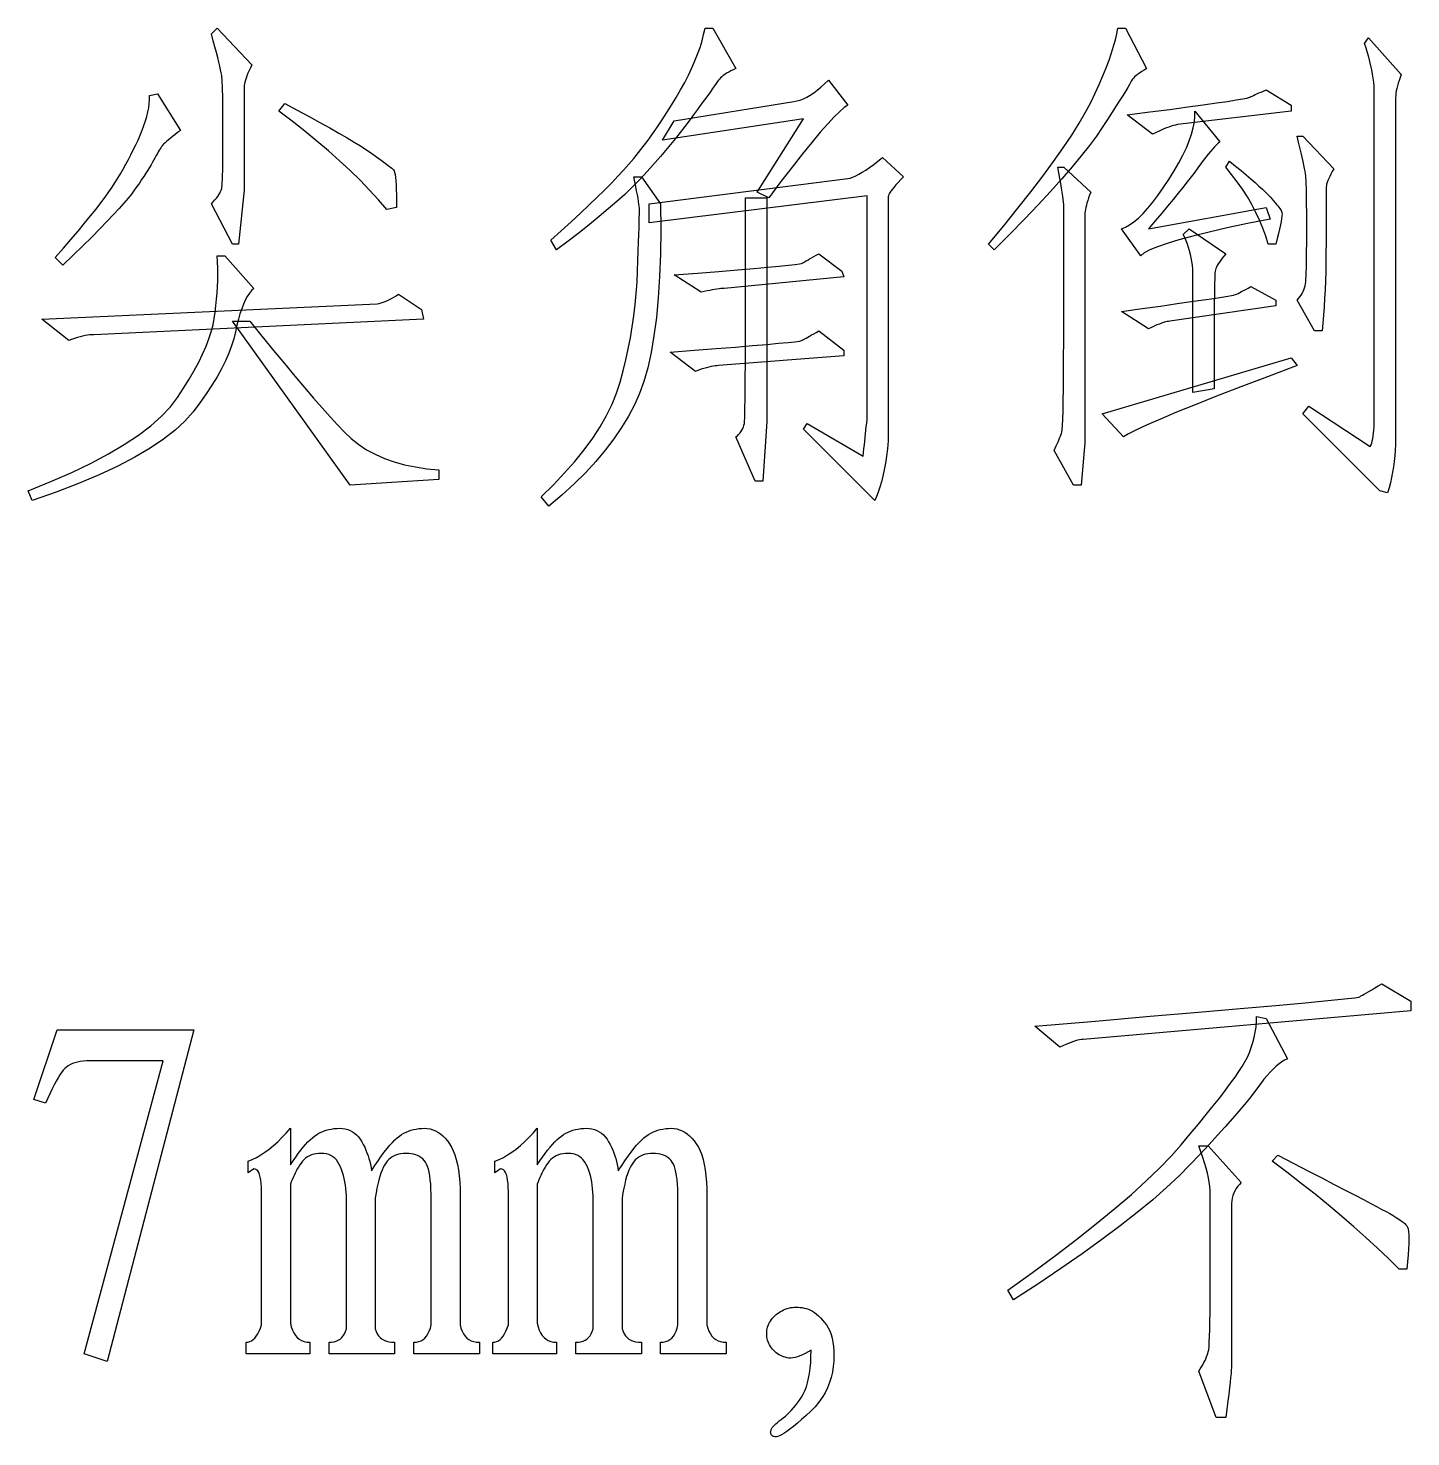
# Model space of a CAD drawing. Extents: x 0 to 420, y 0 to 297.
# Drawn here: x 297.49 to 310.1, y 127.75 to 140.6 of the extents above; entities that cross this region are included whole.
import ezdxf

# ---------------------------------------------------------------- set-up
doc = ezdxf.new("R2010")
doc.units = 0

msp = doc.modelspace()

# ---------------------------------------------------------------- linework, layer by layer
at = {"color": 7, "lineweight": 25}
for points in [[(299.164, 138.996), (299.18, 139.014), (299.196, 139.03), (299.209, 139.047), (299.221, 139.062), (299.232, 139.078), (299.241, 139.092), (299.248, 139.106), (299.254, 139.12), (299.258, 139.133), (299.26, 139.146), (299.262, 139.162), (299.263, 139.185), (299.265, 139.216), (299.266, 139.254), (299.267, 139.3), (299.268, 139.353), (299.268, 139.413), (299.269, 139.48), (299.269, 139.556), (299.269, 139.638), (299.269, 139.721), (299.269, 139.796), (299.268, 139.865), (299.268, 139.926), (299.267, 139.981), (299.266, 140.028), (299.265, 140.069), (299.263, 140.102), (299.262, 140.128), (299.26, 140.148), (299.258, 140.166), (299.254, 140.189), (299.248, 140.217), (299.241, 140.249), (299.232, 140.286), (299.221, 140.328), (299.209, 140.375), (299.196, 140.426), (299.18, 140.482), (299.164, 140.543), (299.216, 140.596), (299.533, 140.262), (299.519, 140.235), (299.507, 140.209), (299.497, 140.185), (299.488, 140.162), (299.48, 140.141), (299.474, 140.122), (299.469, 140.104), (299.465, 140.088), (299.463, 140.073), (299.462, 140.06), (299.462, 140.039), (299.462, 140.003), (299.462, 139.949), (299.462, 139.88), (299.462, 139.794), (299.462, 139.692), (299.462, 139.573), (299.462, 139.438), (299.462, 139.287), (299.462, 139.119), (299.41, 138.627), (299.357, 138.627)], [(302.31, 138.574), (302.257, 138.662), (302.353, 138.748), (302.443, 138.831), (302.528, 138.909), (302.607, 138.984), (302.681, 139.056), (302.75, 139.123), (302.813, 139.187), (302.87, 139.247), (302.923, 139.304), (302.969, 139.357), (303.013, 139.409), (303.057, 139.463), (303.1, 139.518), (303.144, 139.576), (303.187, 139.636), (303.23, 139.697), (303.273, 139.761), (303.315, 139.826), (303.358, 139.894), (303.4, 139.963), (303.44, 140.033), (303.478, 140.101), (303.512, 140.168), (303.543, 140.233), (303.571, 140.297), (303.596, 140.36), (303.618, 140.421), (303.636, 140.481), (303.651, 140.539), (303.664, 140.596), (303.734, 140.596), (303.945, 140.227), (303.921, 140.216), (303.899, 140.206), (303.879, 140.195), (303.86, 140.185), (303.844, 140.174), (303.829, 140.164), (303.816, 140.153), (303.804, 140.142), (303.795, 140.132), (303.787, 140.121), (303.778, 140.109), (303.766, 140.092), (303.751, 140.071), (303.733, 140.045), (303.712, 140.016), (303.688, 139.982), (303.66, 139.944), (303.629, 139.902), (303.595, 139.856), (303.558, 139.805), (303.519, 139.752), (303.478, 139.699), (303.437, 139.645), (303.394, 139.591), (303.349, 139.537), (303.304, 139.482), (303.257, 139.427), (303.209, 139.372), (303.16, 139.316), (303.11, 139.26), (303.056, 139.203), (302.996, 139.143), (302.931, 139.08), (302.86, 139.015), (302.782, 138.948), (302.7, 138.878), (302.611, 138.806), (302.516, 138.731), (302.416, 138.654)], [(307.689, 140.227), (307.665, 140.213), (307.644, 140.2), (307.625, 140.187), (307.607, 140.175), (307.592, 140.163), (307.579, 140.152), (307.568, 140.141), (307.56, 140.131), (307.553, 140.122), (307.548, 140.113), (307.543, 140.1), (307.532, 140.082), (307.517, 140.056), (307.498, 140.024), (307.474, 139.985), (307.445, 139.94), (307.412, 139.887), (307.374, 139.829), (307.332, 139.763), (307.285, 139.691), (307.231, 139.612), (307.167, 139.525), (307.093, 139.432), (307.009, 139.331), (306.916, 139.223), (306.812, 139.107), (306.699, 138.985), (306.576, 138.855), (306.443, 138.719), (306.3, 138.574), (306.248, 138.627), (306.387, 138.795), (306.515, 138.955), (306.634, 139.105), (306.743, 139.247), (306.841, 139.381), (306.929, 139.506), (307.007, 139.622), (307.074, 139.73), (307.132, 139.829), (307.179, 139.919), (307.22, 140.004), (307.257, 140.084), (307.29, 140.161), (307.32, 140.234), (307.346, 140.304), (307.369, 140.37), (307.388, 140.432), (307.404, 140.49), (307.417, 140.545), (307.425, 140.596), (307.496, 140.596)], [(309.728, 136.782), (309.735, 136.797), (309.741, 136.814), (309.746, 136.833), (309.751, 136.855), (309.754, 136.878), (309.758, 136.904), (309.76, 136.932), (309.762, 136.962), (309.763, 136.994), (309.763, 137.028), (309.763, 140.069), (309.759, 140.104), (309.754, 140.14), (309.748, 140.177), (309.741, 140.215), (309.732, 140.253), (309.723, 140.292), (309.713, 140.332), (309.701, 140.372), (309.689, 140.414), (309.675, 140.455), (309.71, 140.508), (310.009, 140.174), (309.999, 140.146), (309.99, 140.12), (309.982, 140.094), (309.976, 140.07), (309.97, 140.047), (309.965, 140.024), (309.961, 140.003), (309.959, 139.983), (309.957, 139.964), (309.957, 139.946), (309.957, 139.899), (309.957, 139.794), (309.957, 139.63), (309.957, 139.408), (309.957, 139.128), (309.957, 138.79), (309.957, 138.393), (309.957, 137.937), (309.957, 137.424), (309.957, 136.852), (309.956, 136.799), (309.954, 136.748), (309.95, 136.697), (309.945, 136.647), (309.939, 136.597), (309.931, 136.548), (309.922, 136.5), (309.912, 136.452), (309.9, 136.406), (309.886, 136.36), (309.816, 136.377), (309.113, 137.08), (309.166, 137.151)], [(304.138, 139.102), (304.56, 139.77), (303.277, 139.576), (303.382, 139.752), (304.472, 139.928), (304.501, 139.933), (304.53, 139.941), (304.56, 139.953), (304.59, 139.967), (304.622, 139.985), (304.654, 140.006), (304.686, 140.03), (304.72, 140.057), (304.754, 140.088), (304.789, 140.121), (304.964, 139.893), (304.932, 139.872), (304.891, 139.837), (304.84, 139.787), (304.782, 139.724), (304.714, 139.647), (304.637, 139.555), (304.552, 139.45), (304.458, 139.33), (304.355, 139.197), (304.244, 139.049)], [(298.496, 139.576), (298.516, 139.622), (298.534, 139.666), (298.549, 139.709), (298.563, 139.751), (298.575, 139.792), (298.584, 139.832), (298.592, 139.871), (298.597, 139.908), (298.6, 139.945), (298.601, 139.981), (298.671, 139.998), (298.882, 139.664), (298.855, 139.644), (298.831, 139.625), (298.808, 139.607), (298.788, 139.591), (298.77, 139.576), (298.755, 139.563), (298.741, 139.551), (298.73, 139.541), (298.722, 139.531), (298.715, 139.524), (298.71, 139.516), (298.703, 139.506), (298.696, 139.495), (298.689, 139.483), (298.68, 139.469), (298.671, 139.453), (298.661, 139.436), (298.651, 139.417), (298.639, 139.396), (298.627, 139.374), (298.614, 139.351), (298.6, 139.326), (298.584, 139.3), (298.567, 139.273), (298.548, 139.245), (298.528, 139.215), (298.507, 139.184), (298.484, 139.152), (298.46, 139.119), (298.434, 139.084), (298.404, 139.046), (298.367, 139.002), (298.323, 138.952), (298.271, 138.896), (298.212, 138.834), (298.146, 138.766), (298.073, 138.692), (297.993, 138.612), (297.905, 138.526), (297.81, 138.434), (297.74, 138.504), (297.815, 138.59), (297.884, 138.67), (297.949, 138.746), (298.008, 138.818), (298.063, 138.884), (298.112, 138.946), (298.156, 139.003), (298.195, 139.055), (298.229, 139.103), (298.258, 139.146), (298.284, 139.186), (298.31, 139.228), (298.335, 139.269), (298.36, 139.312), (298.384, 139.355), (298.407, 139.398), (298.43, 139.442), (298.452, 139.486), (298.474, 139.531)], [(309.007, 139.84), (307.97, 139.717), (307.952, 139.713), (307.933, 139.708), (307.913, 139.702), (307.891, 139.695), (307.869, 139.686), (307.846, 139.677), (307.821, 139.667), (307.796, 139.655), (307.769, 139.643), (307.742, 139.629), (307.513, 139.805), (307.717, 139.832), (307.901, 139.856), (308.063, 139.878), (308.205, 139.898), (308.326, 139.915), (308.427, 139.929), (308.506, 139.942), (308.565, 139.951), (308.603, 139.958), (308.621, 139.963), (308.629, 139.967), (308.638, 139.972), (308.65, 139.977), (308.663, 139.983), (308.678, 139.99), (308.694, 139.997), (308.713, 140.005), (308.733, 140.014), (308.755, 140.023), (308.779, 140.033), (309.007, 139.893)], [(300.763, 138.944), (300.687, 139.032), (300.606, 139.12), (300.52, 139.209), (300.428, 139.298), (300.333, 139.387), (300.232, 139.477), (300.126, 139.567), (300.015, 139.658), (299.899, 139.749), (299.779, 139.84), (299.832, 139.91), (299.947, 139.849), (300.054, 139.791), (300.153, 139.737), (300.244, 139.687), (300.326, 139.64), (300.4, 139.597), (300.466, 139.558), (300.523, 139.522), (300.573, 139.49), (300.614, 139.462), (300.649, 139.437), (300.681, 139.414), (300.71, 139.393), (300.736, 139.374), (300.759, 139.357), (300.778, 139.342), (300.795, 139.329), (300.808, 139.319), (300.818, 139.31), (300.825, 139.304), (300.83, 139.296), (300.834, 139.282), (300.838, 139.262), (300.842, 139.236), (300.844, 139.205), (300.847, 139.168), (300.849, 139.125), (300.85, 139.076), (300.851, 139.022), (300.851, 138.961)], [(308.155, 139.322), (308.127, 139.283), (308.095, 139.24), (308.059, 139.194), (308.02, 139.144), (307.977, 139.091), (307.93, 139.034), (307.88, 138.973), (307.826, 138.908), (307.768, 138.84), (307.707, 138.768), (308.779, 138.961), (308.814, 138.856), (308.609, 138.814), (308.424, 138.775), (308.258, 138.737), (308.111, 138.701), (307.983, 138.667), (307.875, 138.634), (307.787, 138.604), (307.717, 138.574), (307.667, 138.547), (307.636, 138.522), (307.46, 138.768), (307.496, 138.782), (307.534, 138.803), (307.573, 138.83), (307.614, 138.865), (307.656, 138.906), (307.7, 138.955), (307.745, 139.01), (307.792, 139.072), (307.841, 139.14), (307.891, 139.216), (307.939, 139.294), (307.982, 139.368), (308.02, 139.438), (308.051, 139.506), (308.078, 139.57), (308.099, 139.631), (308.114, 139.688), (308.125, 139.742), (308.129, 139.793), (308.128, 139.84), (308.357, 139.559), (308.342, 139.547), (308.326, 139.533), (308.309, 139.515), (308.291, 139.496), (308.271, 139.473), (308.25, 139.448), (308.228, 139.42), (308.205, 139.39), (308.181, 139.357)], [(309.06, 138.117), (309.073, 138.132), (309.086, 138.147), (309.097, 138.162), (309.106, 138.178), (309.115, 138.194), (309.122, 138.211), (309.128, 138.229), (309.133, 138.247), (309.137, 138.265), (309.139, 138.284), (309.141, 138.307), (309.142, 138.335), (309.144, 138.369), (309.145, 138.41), (309.146, 138.456), (309.147, 138.508), (309.147, 138.566), (309.148, 138.63), (309.148, 138.701), (309.148, 138.777), (309.148, 138.853), (309.148, 138.922), (309.147, 138.985), (309.147, 139.042), (309.146, 139.093), (309.145, 139.137), (309.144, 139.175), (309.142, 139.207), (309.141, 139.232), (309.139, 139.251), (309.137, 139.269), (309.133, 139.291), (309.128, 139.317), (309.122, 139.347), (309.115, 139.381), (309.106, 139.419), (309.097, 139.461), (309.086, 139.507), (309.073, 139.557), (309.06, 139.612), (309.113, 139.612), (309.394, 139.313), (309.381, 139.289), (309.369, 139.266), (309.358, 139.245), (309.349, 139.226), (309.341, 139.207), (309.335, 139.19), (309.33, 139.175), (309.327, 139.161), (309.324, 139.148), (309.324, 139.137), (309.324, 139.122), (309.324, 139.1), (309.324, 139.07), (309.324, 139.032), (309.324, 138.985), (309.324, 138.931), (309.324, 138.869), (309.324, 138.799), (309.324, 138.722), (309.324, 138.636), (309.323, 138.547), (309.322, 138.461), (309.321, 138.376), (309.318, 138.293), (309.315, 138.212), (309.311, 138.133), (309.307, 138.056), (309.301, 137.981), (309.295, 137.907), (309.289, 137.836), (309.218, 137.836)], [(305.105, 136.694), (305.108, 136.729), (305.112, 136.763), (305.116, 136.798), (305.119, 136.831), (305.123, 136.865), (305.126, 136.898), (305.13, 136.931), (305.133, 136.964), (305.137, 136.996), (305.14, 137.028), (305.14, 139.067), (303.154, 138.821), (303.154, 138.996), (304.964, 139.225), (304.987, 139.23), (305.011, 139.238), (305.037, 139.25), (305.066, 139.264), (305.096, 139.282), (305.129, 139.303), (305.164, 139.327), (305.201, 139.354), (305.24, 139.385), (305.281, 139.418), (305.474, 139.242), (305.447, 139.215), (305.423, 139.19), (305.402, 139.167), (305.384, 139.145), (305.369, 139.126), (305.356, 139.109), (305.346, 139.093), (305.339, 139.079), (305.335, 139.068), (305.333, 139.058), (305.333, 139.028), (305.333, 138.955), (305.333, 138.839), (305.333, 138.681), (305.333, 138.48), (305.333, 138.236), (305.333, 137.95), (305.333, 137.621), (305.333, 137.249), (305.333, 136.834), (305.326, 136.762), (305.317, 136.694), (305.308, 136.63), (305.297, 136.57), (305.285, 136.513), (305.272, 136.461), (305.258, 136.412), (305.243, 136.367), (305.228, 136.326), (305.21, 136.289), (304.56, 136.94), (304.595, 136.992)], [(308.796, 138.627), (308.774, 138.701), (308.747, 138.773), (308.717, 138.846), (308.684, 138.917), (308.647, 138.988), (308.607, 139.058), (308.563, 139.127), (308.515, 139.195), (308.464, 139.263), (308.41, 139.33), (308.445, 139.383), (308.499, 139.339), (308.55, 139.297), (308.596, 139.258), (308.639, 139.221), (308.678, 139.188), (308.713, 139.156), (308.744, 139.128), (308.771, 139.102), (308.794, 139.079), (308.814, 139.058), (308.831, 139.039), (308.846, 139.022), (308.86, 139.005), (308.873, 138.99), (308.884, 138.977), (308.894, 138.964), (308.903, 138.953), (308.91, 138.943), (308.915, 138.934), (308.919, 138.926), (308.922, 138.917), (308.923, 138.903), (308.922, 138.884), (308.919, 138.861), (308.915, 138.834), (308.909, 138.802), (308.901, 138.765), (308.891, 138.724), (308.88, 138.678), (308.867, 138.627)], [(302.89, 137.37), (302.917, 137.471), (302.941, 137.571), (302.963, 137.672), (302.983, 137.773), (303, 137.874), (303.015, 137.975), (303.027, 138.076), (303.036, 138.178), (303.044, 138.279), (303.048, 138.381), (303.052, 138.479), (303.055, 138.567), (303.057, 138.646), (303.06, 138.716), (303.062, 138.777), (303.063, 138.828), (303.064, 138.871), (303.065, 138.904), (303.066, 138.929), (303.066, 138.944), (303.065, 138.956), (303.064, 138.972), (303.061, 138.993), (303.057, 139.017), (303.053, 139.045), (303.047, 139.077), (303.04, 139.112), (303.032, 139.152), (303.023, 139.195), (303.013, 139.242), (303.083, 139.242), (303.259, 138.996), (303.26, 138.761), (303.257, 138.539), (303.249, 138.331), (303.237, 138.137), (303.22, 137.957), (303.198, 137.791), (303.172, 137.639), (303.141, 137.5), (303.106, 137.376), (303.066, 137.265), (303.02, 137.161), (302.965, 137.058), (302.903, 136.955), (302.832, 136.851), (302.754, 136.749), (302.667, 136.646), (302.573, 136.543), (302.47, 136.441), (302.359, 136.339), (302.24, 136.237), (302.169, 136.324), (302.281, 136.433), (302.384, 136.541), (302.478, 136.647), (302.563, 136.753), (302.64, 136.858), (302.707, 136.963), (302.766, 137.066), (302.816, 137.168), (302.858, 137.27)], [(306.845, 136.746), (306.855, 136.767), (306.865, 136.787), (306.874, 136.806), (306.882, 136.824), (306.889, 136.841), (306.896, 136.857), (306.902, 136.872), (306.907, 136.887), (306.912, 136.901), (306.916, 136.913), (306.919, 136.935), (306.922, 136.974), (306.924, 137.031), (306.927, 137.106), (306.929, 137.199), (306.93, 137.31), (306.932, 137.439), (306.932, 137.586), (306.933, 137.75), (306.933, 137.933), (306.933, 138.116), (306.933, 138.281), (306.933, 138.429), (306.933, 138.559), (306.933, 138.671), (306.933, 138.766), (306.933, 138.843), (306.933, 138.903), (306.933, 138.945), (306.933, 138.97), (306.933, 138.988), (306.931, 139.01), (306.928, 139.036), (306.925, 139.066), (306.92, 139.1), (306.914, 139.138), (306.907, 139.18), (306.899, 139.226), (306.89, 139.276), (306.88, 139.33), (306.933, 139.33), (307.179, 139.102), (307.169, 139.075), (307.16, 139.049), (307.152, 139.025), (307.145, 139.002), (307.14, 138.981), (307.135, 138.962), (307.131, 138.944), (307.129, 138.927), (307.127, 138.913), (307.126, 138.9), (307.126, 138.868), (307.126, 138.797), (307.126, 138.686), (307.126, 138.537), (307.126, 138.348), (307.126, 138.12), (307.126, 137.853), (307.126, 137.547), (307.126, 137.201), (307.126, 136.817), (307.091, 136.43), (307.021, 136.43)], [(303.945, 136.869), (303.958, 136.88), (303.97, 136.892), (303.981, 136.904), (303.991, 136.917), (304, 136.931), (304.007, 136.945), (304.013, 136.96), (304.018, 136.976), (304.022, 136.993), (304.024, 137.01), (304.026, 137.046), (304.027, 137.12), (304.028, 137.23), (304.03, 137.378), (304.031, 137.564), (304.031, 137.786), (304.032, 138.046), (304.032, 138.343), (304.033, 138.678), (304.033, 139.049), (304.226, 139.049), (304.226, 137.01), (304.191, 136.465), (304.121, 136.465)], [(308.41, 138.539), (308.393, 138.519), (308.378, 138.499), (308.364, 138.481), (308.352, 138.463), (308.342, 138.447), (308.333, 138.432), (308.325, 138.418), (308.32, 138.404), (308.316, 138.392), (308.313, 138.381), (308.311, 138.361), (308.31, 138.321), (308.309, 138.262), (308.307, 138.184), (308.306, 138.087), (308.306, 137.97), (308.305, 137.834), (308.305, 137.678), (308.304, 137.503), (308.304, 137.309), (308.111, 137.274), (308.111, 138.399), (308.107, 138.434), (308.102, 138.468), (308.096, 138.501), (308.088, 138.534), (308.08, 138.566), (308.071, 138.597), (308.06, 138.628), (308.049, 138.657), (308.036, 138.687), (308.023, 138.715), (308.076, 138.768)], [(297.529, 136.289), (297.494, 136.377), (297.7, 136.462), (297.891, 136.546), (298.067, 136.631), (298.226, 136.716), (298.37, 136.801), (298.499, 136.887), (298.612, 136.972), (298.709, 137.058), (298.79, 137.144), (298.856, 137.23), (298.911, 137.314), (298.962, 137.396), (299.008, 137.476), (299.049, 137.552), (299.084, 137.625), (299.115, 137.696), (299.141, 137.764), (299.163, 137.829), (299.179, 137.891), (299.19, 137.95), (299.198, 138.008), (299.205, 138.066), (299.211, 138.124), (299.215, 138.181), (299.219, 138.238), (299.221, 138.295), (299.221, 138.352), (299.221, 138.409), (299.219, 138.465), (299.216, 138.522), (299.287, 138.522), (299.55, 138.223), (299.53, 138.203), (299.51, 138.179), (299.491, 138.15), (299.473, 138.117), (299.456, 138.08), (299.44, 138.038), (299.424, 137.992), (299.41, 137.942), (299.396, 137.887), (299.383, 137.827), (299.368, 137.765), (299.348, 137.7), (299.323, 137.633), (299.292, 137.563), (299.256, 137.491), (299.215, 137.417), (299.168, 137.341), (299.116, 137.262), (299.059, 137.181), (298.997, 137.098), (298.923, 137.014), (298.834, 136.931), (298.728, 136.848), (298.606, 136.766), (298.467, 136.685), (298.312, 136.604), (298.141, 136.525), (297.953, 136.445), (297.749, 136.367)], [(303.382, 138.346), (303.596, 138.363), (303.789, 138.378), (303.959, 138.392), (304.108, 138.405), (304.235, 138.416), (304.34, 138.426), (304.423, 138.435), (304.485, 138.442), (304.525, 138.447), (304.542, 138.451), (304.55, 138.455), (304.56, 138.461), (304.571, 138.467), (304.585, 138.474), (304.6, 138.482), (304.616, 138.492), (304.635, 138.502), (304.655, 138.513), (304.677, 138.526), (304.701, 138.539), (304.912, 138.381), (304.929, 138.328), (303.839, 138.223), (303.825, 138.223), (303.808, 138.222), (303.791, 138.22), (303.772, 138.217), (303.751, 138.214), (303.73, 138.21), (303.706, 138.206), (303.682, 138.2), (303.656, 138.194), (303.628, 138.188)], [(308.867, 138.117), (308.867, 138.065), (307.9, 137.924), (307.888, 137.923), (307.875, 137.921), (307.86, 137.918), (307.844, 137.913), (307.825, 137.907), (307.805, 137.899), (307.783, 137.89), (307.759, 137.879), (307.734, 137.867), (307.707, 137.854), (307.46, 138.012), (307.648, 138.039), (307.816, 138.063), (307.966, 138.085), (308.096, 138.103), (308.208, 138.12), (308.3, 138.133), (308.373, 138.144), (308.428, 138.153), (308.463, 138.158), (308.48, 138.161), (308.488, 138.164), (308.498, 138.167), (308.509, 138.172), (308.522, 138.178), (308.537, 138.186), (308.554, 138.194), (308.572, 138.204), (308.592, 138.215), (308.614, 138.227), (308.638, 138.241)], [(300.869, 138.17), (301.08, 138.03), (301.097, 137.942), (298.091, 137.801), (298.073, 137.801), (298.054, 137.799), (298.034, 137.796), (298.013, 137.793), (297.99, 137.788), (297.967, 137.782), (297.942, 137.775), (297.917, 137.767), (297.89, 137.758), (297.863, 137.748), (297.617, 137.942), (300.675, 138.082), (300.693, 138.086), (300.711, 138.091), (300.73, 138.098), (300.748, 138.105), (300.768, 138.113), (300.787, 138.122), (300.807, 138.133), (300.827, 138.144), (300.848, 138.157)], [(301.238, 136.571), (301.238, 136.483), (300.429, 136.43), (299.357, 137.924), (299.515, 137.924), (299.625, 137.787), (299.73, 137.659), (299.829, 137.538), (299.923, 137.425), (300.012, 137.32), (300.095, 137.223), (300.173, 137.134), (300.246, 137.052), (300.314, 136.979), (300.376, 136.913), (300.439, 136.855), (300.507, 136.801), (300.579, 136.753), (300.658, 136.711), (300.741, 136.674), (300.83, 136.642), (300.924, 136.616), (301.023, 136.596), (301.128, 136.58)], [(303.347, 137.643), (303.568, 137.66), (303.766, 137.675), (303.942, 137.689), (304.095, 137.702), (304.226, 137.713), (304.334, 137.723), (304.42, 137.731), (304.483, 137.738), (304.524, 137.744), (304.542, 137.748), (304.55, 137.752), (304.56, 137.757), (304.571, 137.764), (304.585, 137.771), (304.6, 137.779), (304.616, 137.788), (304.635, 137.799), (304.655, 137.81), (304.677, 137.823), (304.701, 137.836), (304.929, 137.66), (304.929, 137.608), (303.787, 137.52), (303.772, 137.519), (303.756, 137.518), (303.738, 137.515), (303.719, 137.511), (303.699, 137.507), (303.677, 137.501), (303.654, 137.494), (303.629, 137.486), (303.603, 137.477), (303.576, 137.467)], [(307.478, 136.869), (307.285, 137.08), (309.007, 137.59), (309.06, 137.52), (308.791, 137.418), (308.547, 137.325), (308.327, 137.24), (308.132, 137.163), (307.961, 137.094), (307.816, 137.033), (307.694, 136.98), (307.598, 136.935), (307.525, 136.898)], [(310.097, 131.727), (310.097, 131.639), (307.109, 131.375), (307.094, 131.375), (307.078, 131.372), (307.06, 131.369), (307.041, 131.364), (307.021, 131.358), (306.999, 131.35), (306.976, 131.341), (306.951, 131.33), (306.925, 131.318), (306.898, 131.305), (306.669, 131.498), (307.224, 131.545), (307.721, 131.588), (308.161, 131.625), (308.543, 131.659), (308.867, 131.687), (309.133, 131.711), (309.342, 131.731), (309.493, 131.746), (309.587, 131.756), (309.623, 131.762), (309.631, 131.766), (309.642, 131.773), (309.656, 131.78), (309.673, 131.79), (309.693, 131.802), (309.715, 131.815), (309.741, 131.83), (309.769, 131.846), (309.8, 131.865), (309.833, 131.885)], [(308.084, 130.233), (307.985, 130.132), (307.871, 130.026), (307.744, 129.915), (307.604, 129.8), (307.449, 129.679), (307.282, 129.553), (307.101, 129.423), (306.906, 129.288), (306.698, 129.147), (306.476, 129.002), (306.423, 129.09), (306.648, 129.252), (306.858, 129.408), (307.053, 129.557), (307.233, 129.699), (307.399, 129.835), (307.55, 129.964), (307.686, 130.087), (307.807, 130.204), (307.914, 130.314), (308.005, 130.417), (308.087, 130.515), (308.163, 130.606), (308.232, 130.692), (308.296, 130.772), (308.355, 130.846), (308.407, 130.914), (308.454, 130.977), (308.495, 131.033), (308.53, 131.084), (308.559, 131.129), (308.584, 131.172), (308.607, 131.215), (308.626, 131.259), (308.643, 131.304), (308.658, 131.349), (308.67, 131.395), (308.679, 131.442), (308.686, 131.489), (308.69, 131.537), (308.691, 131.586), (308.779, 131.569), (308.972, 131.199), (308.947, 131.187), (308.922, 131.172), (308.896, 131.154), (308.87, 131.132), (308.843, 131.107), (308.815, 131.079), (308.787, 131.048), (308.758, 131.014), (308.729, 130.976), (308.7, 130.936), (308.667, 130.891), (308.627, 130.84), (308.582, 130.784), (308.53, 130.722), (308.471, 130.655), (308.406, 130.581), (308.335, 130.503), (308.258, 130.418), (308.174, 130.328)], [(298.056, 131.182), (298.025, 131.181), (297.996, 131.179), (297.969, 131.176), (297.944, 131.171), (297.92, 131.164), (297.898, 131.157), (297.878, 131.147), (297.859, 131.137), (297.843, 131.125), (297.828, 131.112), (297.813, 131.096), (297.798, 131.076), (297.782, 131.054), (297.766, 131.027), (297.749, 130.997), (297.731, 130.964), (297.712, 130.927), (297.693, 130.887), (297.673, 130.843), (297.652, 130.795), (297.546, 130.83), (297.757, 131.463), (299.005, 131.463), (298.214, 128.44), (298.003, 128.51), (298.724, 131.182)], [(299.981, 130.25), (299.969, 130.233), (299.957, 130.214), (299.946, 130.196), (299.936, 130.177), (299.926, 130.158), (299.917, 130.138), (299.908, 130.119), (299.899, 130.098), (299.892, 130.078), (299.884, 130.057), (299.884, 128.791), (299.892, 128.758), (299.903, 128.728), (299.915, 128.702), (299.929, 128.679), (299.946, 128.659), (299.964, 128.644), (299.985, 128.631), (300.008, 128.623), (300.033, 128.617), (300.06, 128.616), (300.06, 128.51), (299.48, 128.51), (299.48, 128.616), (299.497, 128.617), (299.514, 128.622), (299.53, 128.63), (299.545, 128.641), (299.559, 128.655), (299.573, 128.672), (299.586, 128.693), (299.598, 128.717), (299.61, 128.744), (299.621, 128.774), (299.621, 129.987), (299.62, 130.027), (299.618, 130.063), (299.614, 130.094), (299.609, 130.122), (299.603, 130.145), (299.595, 130.164), (299.586, 130.179), (299.576, 130.189), (299.564, 130.195), (299.55, 130.198), (299.498, 130.162), (299.498, 130.268), (299.536, 130.283), (299.575, 130.302), (299.614, 130.324), (299.652, 130.349), (299.691, 130.378), (299.73, 130.409), (299.768, 130.444), (299.807, 130.482), (299.846, 130.523), (299.884, 130.567), (299.884, 130.233), (299.909, 130.27), (299.932, 130.305), (299.956, 130.338), (299.978, 130.368), (300.001, 130.395), (300.022, 130.42), (300.044, 130.443), (300.064, 130.463), (300.084, 130.481), (300.104, 130.496), (300.124, 130.51), (300.144, 130.522), (300.165, 130.532), (300.187, 130.541), (300.209, 130.549), (300.233, 130.555), (300.257, 130.56), (300.281, 130.564), (300.307, 130.566), (300.333, 130.567), (300.358, 130.565), (300.383, 130.562), (300.406, 130.556), (300.428, 130.547), (300.449, 130.536), (300.469, 130.522), (300.487, 130.506), (300.504, 130.488), (300.52, 130.467), (300.535, 130.444), (300.548, 130.419), (300.561, 130.394), (300.572, 130.368), (300.582, 130.342), (300.592, 130.316), (300.6, 130.29), (300.607, 130.263), (300.613, 130.236), (300.619, 130.208), (300.623, 130.18), (300.654, 130.227), (300.683, 130.271), (300.712, 130.312), (300.739, 130.349), (300.765, 130.382), (300.79, 130.412), (300.814, 130.438), (300.836, 130.461), (300.857, 130.481), (300.877, 130.496), (300.897, 130.51), (300.918, 130.522), (300.939, 130.532), (300.96, 130.541), (300.983, 130.549), (301.006, 130.555), (301.03, 130.56), (301.055, 130.564), (301.08, 130.566), (301.106, 130.567), (301.132, 130.565), (301.157, 130.561), (301.182, 130.554), (301.206, 130.544), (301.229, 130.532), (301.251, 130.516), (301.273, 130.498), (301.294, 130.477), (301.315, 130.453), (301.334, 130.426), (301.353, 130.396), (301.369, 130.362), (301.384, 130.324), (301.396, 130.283), (301.407, 130.237), (301.416, 130.188), (301.422, 130.134), (301.427, 130.077), (301.43, 130.016), (301.431, 129.951), (301.431, 128.774), (301.439, 128.744), (301.449, 128.717), (301.462, 128.693), (301.476, 128.672), (301.493, 128.655), (301.511, 128.641), (301.532, 128.63), (301.555, 128.622), (301.58, 128.617), (301.607, 128.616), (301.607, 128.51), (301.009, 128.51), (301.009, 128.616), (301.033, 128.617), (301.055, 128.622), (301.075, 128.63), (301.094, 128.641), (301.11, 128.655), (301.125, 128.672), (301.138, 128.693), (301.15, 128.717), (301.16, 128.744), (301.167, 128.774), (301.167, 129.916), (301.167, 129.967), (301.165, 130.014), (301.163, 130.058), (301.159, 130.098), (301.154, 130.134), (301.148, 130.166), (301.142, 130.195), (301.134, 130.22), (301.125, 130.241), (301.115, 130.259), (301.103, 130.274), (301.091, 130.288), (301.077, 130.299), (301.061, 130.31), (301.044, 130.318), (301.026, 130.326), (301.006, 130.331), (300.985, 130.335), (300.963, 130.337), (300.939, 130.338), (300.915, 130.337), (300.892, 130.335), (300.871, 130.33), (300.85, 130.324), (300.831, 130.316), (300.813, 130.307), (300.797, 130.295), (300.781, 130.282), (300.767, 130.267), (300.754, 130.25), (300.742, 130.231), (300.731, 130.209), (300.72, 130.185), (300.709, 130.157), (300.699, 130.127), (300.69, 130.094), (300.681, 130.058), (300.673, 130.02), (300.665, 129.978), (300.658, 129.934), (300.658, 128.739), (300.666, 128.715), (300.676, 128.694), (300.688, 128.676), (300.703, 128.66), (300.719, 128.646), (300.738, 128.635), (300.759, 128.627), (300.781, 128.62), (300.806, 128.617), (300.833, 128.616), (300.833, 128.51), (300.236, 128.51), (300.236, 128.616), (300.26, 128.617), (300.282, 128.62), (300.302, 128.627), (300.32, 128.635), (300.337, 128.646), (300.352, 128.66), (300.365, 128.676), (300.376, 128.694), (300.386, 128.715), (300.394, 128.739), (300.394, 129.916), (300.394, 129.951), (300.392, 129.984), (300.389, 130.017), (300.386, 130.048), (300.381, 130.079), (300.375, 130.108), (300.368, 130.137), (300.36, 130.164), (300.351, 130.19), (300.341, 130.215), (300.33, 130.238), (300.317, 130.259), (300.303, 130.278), (300.288, 130.294), (300.271, 130.307), (300.253, 130.318), (300.233, 130.327), (300.212, 130.333), (300.189, 130.337), (300.166, 130.338), (300.142, 130.337), (300.119, 130.335), (300.097, 130.33), (300.077, 130.324), (300.058, 130.316), (300.04, 130.307), (300.023, 130.295), (300.008, 130.282), (299.994, 130.267)], [(302.231, 130.25), (302.219, 130.233), (302.207, 130.214), (302.196, 130.196), (302.186, 130.177), (302.176, 130.158), (302.167, 130.138), (302.158, 130.119), (302.149, 130.098), (302.142, 130.078), (302.134, 130.057), (302.134, 128.791), (302.142, 128.758), (302.153, 128.728), (302.165, 128.702), (302.179, 128.679), (302.196, 128.659), (302.214, 128.644), (302.235, 128.631), (302.258, 128.623), (302.283, 128.617), (302.31, 128.616), (302.31, 128.51), (301.73, 128.51), (301.73, 128.616), (301.747, 128.617), (301.764, 128.622), (301.78, 128.63), (301.795, 128.641), (301.809, 128.655), (301.823, 128.672), (301.836, 128.693), (301.848, 128.717), (301.86, 128.744), (301.871, 128.774), (301.871, 129.987), (301.87, 130.027), (301.868, 130.063), (301.864, 130.094), (301.859, 130.122), (301.853, 130.145), (301.845, 130.164), (301.836, 130.179), (301.826, 130.189), (301.814, 130.195), (301.8, 130.198), (301.748, 130.162), (301.748, 130.268), (301.786, 130.283), (301.825, 130.302), (301.864, 130.324), (301.902, 130.349), (301.941, 130.378), (301.98, 130.409), (302.018, 130.444), (302.057, 130.482), (302.096, 130.523), (302.134, 130.567), (302.134, 130.233), (302.159, 130.27), (302.182, 130.305), (302.206, 130.338), (302.228, 130.368), (302.251, 130.395), (302.272, 130.42), (302.294, 130.443), (302.314, 130.463), (302.334, 130.481), (302.354, 130.496), (302.374, 130.51), (302.394, 130.522), (302.415, 130.532), (302.437, 130.541), (302.459, 130.549), (302.483, 130.555), (302.507, 130.56), (302.531, 130.564), (302.557, 130.566), (302.583, 130.567), (302.608, 130.565), (302.633, 130.562), (302.656, 130.556), (302.678, 130.547), (302.699, 130.536), (302.719, 130.522), (302.737, 130.506), (302.754, 130.488), (302.77, 130.467), (302.785, 130.444), (302.798, 130.419), (302.811, 130.394), (302.822, 130.368), (302.832, 130.342), (302.842, 130.316), (302.85, 130.29), (302.857, 130.263), (302.863, 130.236), (302.869, 130.208), (302.873, 130.18), (302.904, 130.227), (302.933, 130.271), (302.962, 130.312), (302.989, 130.349), (303.015, 130.382), (303.04, 130.412), (303.064, 130.438), (303.086, 130.461), (303.107, 130.481), (303.127, 130.496), (303.147, 130.51), (303.168, 130.522), (303.189, 130.532), (303.21, 130.541), (303.233, 130.549), (303.256, 130.555), (303.28, 130.56), (303.305, 130.564), (303.33, 130.566), (303.356, 130.567), (303.382, 130.565), (303.407, 130.561), (303.432, 130.554), (303.456, 130.544), (303.479, 130.532), (303.501, 130.516), (303.523, 130.498), (303.544, 130.477), (303.565, 130.453), (303.584, 130.426), (303.603, 130.396), (303.619, 130.362), (303.634, 130.324), (303.646, 130.283), (303.657, 130.237), (303.666, 130.188), (303.672, 130.134), (303.677, 130.077), (303.68, 130.016), (303.681, 129.951), (303.681, 128.774), (303.689, 128.744), (303.699, 128.717), (303.712, 128.693), (303.726, 128.672), (303.743, 128.655), (303.761, 128.641), (303.782, 128.63), (303.805, 128.622), (303.83, 128.617), (303.857, 128.616), (303.857, 128.51), (303.259, 128.51), (303.259, 128.616), (303.283, 128.617), (303.305, 128.622), (303.325, 128.63), (303.344, 128.641), (303.36, 128.655), (303.375, 128.672), (303.388, 128.693), (303.4, 128.717), (303.41, 128.744), (303.417, 128.774), (303.417, 129.916), (303.417, 129.967), (303.415, 130.014), (303.413, 130.058), (303.409, 130.098), (303.404, 130.134), (303.398, 130.166), (303.392, 130.195), (303.384, 130.22), (303.375, 130.241), (303.365, 130.259), (303.354, 130.274), (303.341, 130.288), (303.327, 130.299), (303.311, 130.31), (303.294, 130.318), (303.276, 130.326), (303.256, 130.331), (303.235, 130.335), (303.213, 130.337), (303.189, 130.338), (303.165, 130.337), (303.142, 130.335), (303.121, 130.33), (303.1, 130.324), (303.081, 130.316), (303.063, 130.307), (303.047, 130.295), (303.031, 130.282), (303.017, 130.267), (303.004, 130.25), (302.992, 130.231), (302.981, 130.209), (302.97, 130.185), (302.959, 130.157), (302.949, 130.127), (302.94, 130.094), (302.931, 130.058), (302.923, 130.02), (302.915, 129.978), (302.908, 129.934), (302.908, 128.739), (302.916, 128.715), (302.926, 128.694), (302.938, 128.676), (302.953, 128.66), (302.969, 128.646), (302.988, 128.635), (303.009, 128.627), (303.031, 128.62), (303.056, 128.617), (303.083, 128.616), (303.083, 128.51), (302.486, 128.51), (302.486, 128.616), (302.51, 128.617), (302.532, 128.62), (302.552, 128.627), (302.57, 128.635), (302.587, 128.646), (302.602, 128.66), (302.615, 128.676), (302.626, 128.694), (302.636, 128.715), (302.644, 128.739), (302.644, 129.916), (302.644, 129.951), (302.642, 129.984), (302.639, 130.017), (302.636, 130.048), (302.631, 130.079), (302.625, 130.108), (302.618, 130.137), (302.61, 130.164), (302.601, 130.19), (302.591, 130.215), (302.58, 130.238), (302.567, 130.259), (302.553, 130.278), (302.538, 130.294), (302.521, 130.307), (302.503, 130.318), (302.483, 130.327), (302.462, 130.333), (302.439, 130.337), (302.416, 130.338), (302.392, 130.337), (302.369, 130.335), (302.347, 130.33), (302.327, 130.324), (302.308, 130.316), (302.29, 130.307), (302.273, 130.295), (302.258, 130.282), (302.244, 130.267)], [(308.269, 129.204), (308.269, 129.321), (308.269, 129.429), (308.269, 129.528), (308.269, 129.618), (308.269, 129.699), (308.269, 129.771), (308.269, 129.834), (308.269, 129.888), (308.269, 129.933), (308.269, 129.969), (308.268, 130.002), (308.265, 130.037), (308.26, 130.075), (308.252, 130.115), (308.243, 130.158), (308.231, 130.203), (308.217, 130.251), (308.202, 130.301), (308.184, 130.353), (308.164, 130.408), (308.251, 130.408), (308.55, 130.074), (308.534, 130.056), (308.519, 130.038), (308.505, 130.018), (308.494, 129.997), (308.484, 129.976), (308.476, 129.953), (308.47, 129.93), (308.466, 129.906), (308.463, 129.881), (308.462, 129.855), (308.462, 129.823), (308.462, 129.782), (308.462, 129.731), (308.462, 129.671), (308.462, 129.6), (308.462, 129.519), (308.462, 129.429), (308.462, 129.329), (308.462, 129.219), (308.462, 129.099), (308.462, 128.98), (308.462, 128.871), (308.462, 128.774), (308.462, 128.688), (308.462, 128.613), (308.462, 128.549), (308.462, 128.497), (308.462, 128.455), (308.462, 128.424), (308.462, 128.405), (308.462, 128.387), (308.46, 128.363), (308.458, 128.332), (308.454, 128.295), (308.449, 128.251), (308.443, 128.2), (308.437, 128.142), (308.429, 128.078), (308.42, 128.007), (308.41, 127.93), (308.322, 127.93), (308.164, 128.352), (308.177, 128.373), (308.19, 128.393), (308.201, 128.412), (308.211, 128.431), (308.221, 128.449), (308.229, 128.466), (308.236, 128.482), (308.242, 128.498), (308.247, 128.513), (308.251, 128.528), (308.255, 128.547), (308.258, 128.577), (308.26, 128.618), (308.263, 128.67), (308.265, 128.732), (308.266, 128.805), (308.267, 128.889), (308.268, 128.983), (308.269, 129.088)], [(310.062, 129.679), (310.068, 129.667), (310.073, 129.649), (310.077, 129.625), (310.079, 129.595), (310.08, 129.558), (310.079, 129.516), (310.077, 129.467), (310.073, 129.412), (310.068, 129.351), (310.062, 129.283), (309.992, 129.283), (309.895, 129.379), (309.793, 129.475), (309.688, 129.571), (309.578, 129.669), (309.464, 129.767), (309.346, 129.866), (309.224, 129.965), (309.097, 130.065), (308.967, 130.166), (308.832, 130.268), (308.884, 130.321), (309.03, 130.246), (309.164, 130.177), (309.287, 130.114), (309.399, 130.056), (309.5, 130.004), (309.589, 129.958), (309.667, 129.917), (309.734, 129.882), (309.789, 129.852), (309.833, 129.828), (309.871, 129.808), (309.905, 129.789), (309.935, 129.771), (309.963, 129.754), (309.987, 129.738), (310.009, 129.724), (310.027, 129.711), (310.042, 129.699), (310.053, 129.688)], [(304.63, 128.545), (304.603, 128.529), (304.577, 128.514), (304.552, 128.502), (304.528, 128.492), (304.505, 128.484), (304.484, 128.478), (304.464, 128.474), (304.445, 128.472), (304.427, 128.472), (304.411, 128.475), (304.395, 128.479), (304.38, 128.484), (304.366, 128.489), (304.352, 128.496), (304.338, 128.503), (304.325, 128.512), (304.313, 128.521), (304.301, 128.531), (304.29, 128.542), (304.279, 128.554), (304.269, 128.566), (304.26, 128.579), (304.252, 128.592), (304.245, 128.606), (304.239, 128.62), (304.234, 128.634), (304.231, 128.649), (304.228, 128.664), (304.227, 128.679), (304.226, 128.695), (304.227, 128.71), (304.228, 128.726), (304.231, 128.74), (304.234, 128.755), (304.239, 128.769), (304.245, 128.783), (304.252, 128.797), (304.26, 128.81), (304.269, 128.823), (304.279, 128.835), (304.29, 128.847), (304.301, 128.858), (304.313, 128.869), (304.325, 128.879), (304.338, 128.888), (304.352, 128.896), (304.366, 128.904), (304.38, 128.911), (304.395, 128.917), (304.411, 128.923), (304.427, 128.928), (304.443, 128.932), (304.46, 128.934), (304.477, 128.936), (304.494, 128.936), (304.512, 128.936), (304.53, 128.934), (304.548, 128.932), (304.567, 128.928), (304.586, 128.923), (304.606, 128.917), (304.625, 128.909), (304.644, 128.899), (304.662, 128.887), (304.681, 128.873), (304.699, 128.857), (304.717, 128.839), (304.735, 128.819), (304.753, 128.797), (304.771, 128.774), (304.787, 128.748), (304.802, 128.719), (304.813, 128.688), (304.823, 128.654), (304.83, 128.618), (304.835, 128.579), (304.838, 128.537), (304.839, 128.492), (304.837, 128.445), (304.833, 128.396), (304.825, 128.345), (304.814, 128.296), (304.799, 128.248), (304.78, 128.202), (304.758, 128.156), (304.731, 128.112), (304.701, 128.069), (304.667, 128.027), (304.628, 127.987), (304.586, 127.948), (304.544, 127.911), (304.505, 127.878), (304.47, 127.849), (304.437, 127.824), (304.408, 127.803), (304.383, 127.785), (304.361, 127.772), (304.342, 127.762), (304.326, 127.756), (304.314, 127.754), (304.304, 127.755), (304.295, 127.756), (304.287, 127.758), (304.28, 127.761), (304.274, 127.765), (304.27, 127.77), (304.266, 127.776), (304.263, 127.782), (304.262, 127.79), (304.261, 127.798), (304.262, 127.807), (304.265, 127.817), (304.27, 127.827), (304.277, 127.838), (304.285, 127.849), (304.296, 127.86), (304.309, 127.873), (304.323, 127.885), (304.34, 127.899), (304.358, 127.912), (304.377, 127.927), (304.396, 127.943), (304.415, 127.96), (304.434, 127.978), (304.452, 127.998), (304.471, 128.019), (304.489, 128.041), (304.507, 128.064), (304.525, 128.089), (304.542, 128.115), (304.559, 128.143), (304.574, 128.174), (304.587, 128.209), (304.599, 128.247), (304.608, 128.288), (304.616, 128.333), (304.622, 128.381), (304.627, 128.432), (304.629, 128.487)]]:
    msp.add_lwpolyline(points, close=True, dxfattribs=at)

doc.saveas('drawing.dxf')
